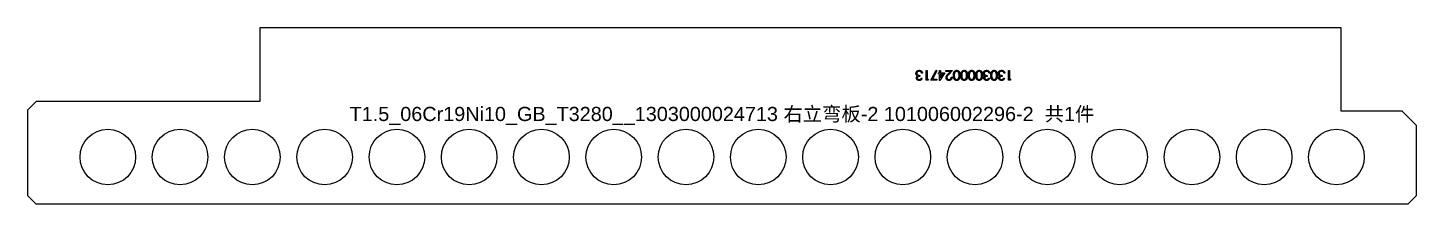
# Model space of a CAD drawing. Extents: x -16 to 22649, y -4599 to 814.
# Drawn here: x 342.6 to 842.1, y -977.1 to -913.5 of the extents above; entities that cross this region are included whole.
import ezdxf

# ---------------------------------------------------------------- set-up
doc = ezdxf.new("R2010")
doc.units = 0
doc.header["$MEASUREMENT"] = 0
doc.linetypes.add('CENTERX2', pattern=[20.32, 12.7, -2.54, 2.54, -2.54])
doc.layers.get('0').update_dxf_attribs({"linetype": 'CONTINUOUS'})
for name, color, linetype in [('1', 6, 'CENTERX2'), ('S1', 7, 'CONTINUOUS'), ('SLD-0', 7, 'CONTINUOUS')]:
    doc.layers.add(name, color=color, linetype=linetype)
doc.styles.get("Standard").update_dxf_attribs({"font": 'arial.ttf'})

# ---------------------------------------------------------------- blocks, each defined once
blk = doc.blocks.new('1303000024713_右立弯板-2_10100')
at = {"layer": '1', "color": 6, "linetype": 'CONTINUOUS', "flags": 128}
for points in [[(71.7, 26.22), (72.01, 26.22), (72.01, 26.22), (71.98, 26.12), (71.95, 26.02), (71.91, 25.93), (71.87, 25.84), (71.82, 25.76), (71.76, 25.69), (71.7, 25.62), (71.63, 25.56), (71.56, 25.5), (71.48, 25.46), (71.41, 25.42), (71.33, 25.38), (71.24, 25.36), (71.15, 25.34), (71.06, 25.33), (70.97, 25.32), (70.97, 25.32), (70.83, 25.33), (70.7, 25.36), (70.57, 25.4), (70.45, 25.45), (70.34, 25.52), (70.24, 25.6), (70.15, 25.69), (70.08, 25.79), (70.02, 25.9), (69.98, 26.01), (69.96, 26.12), (69.95, 26.23), (69.95, 26.23), (69.95, 26.34), (69.97, 26.45), (70, 26.55), (70.05, 26.64), (70.11, 26.73), (70.18, 26.81), (70.26, 26.88), (70.36, 26.95), (70.36, 26.95), (70.25, 27.01), (70.15, 27.08), (70.06, 27.16), (69.98, 27.25), (69.98, 27.25), (69.93, 27.32), (69.88, 27.4), (69.85, 27.47), (69.82, 27.55), (69.8, 27.63), (69.78, 27.71), (69.77, 27.79), (69.77, 27.87), (69.77, 27.87), (69.78, 28.02), (69.81, 28.16), (69.86, 28.3), (69.93, 28.44), (70.01, 28.57), (70.11, 28.68), (70.23, 28.78), (70.36, 28.86), (70.5, 28.92), (70.65, 28.97), (70.81, 28.99), (70.98, 29), (70.98, 29), (71.09, 29), (71.2, 28.99), (71.3, 28.97), (71.4, 28.94), (71.49, 28.9), (71.58, 28.86), (71.67, 28.8), (71.74, 28.74), (71.82, 28.67), (71.88, 28.6), (71.94, 28.51), (72, 28.42), (72.05, 28.32), (72.09, 28.21), (72.12, 28.1), (72.15, 27.97), (72.15, 27.97), (71.83, 27.97), (71.83, 27.97), (71.81, 28.05), (71.78, 28.13), (71.75, 28.2), (71.71, 28.26), (71.68, 28.32), (71.64, 28.37), (71.6, 28.42), (71.56, 28.46), (71.56, 28.46), (71.5, 28.5), (71.43, 28.54), (71.37, 28.57), (71.3, 28.6), (71.22, 28.62), (71.14, 28.63), (71.06, 28.64), (70.97, 28.64), (70.97, 28.64), (70.87, 28.64), (70.78, 28.63), (70.69, 28.61), (70.61, 28.59), (70.53, 28.56), (70.46, 28.52), (70.39, 28.48), (70.33, 28.42), (70.27, 28.37), (70.22, 28.31), (70.18, 28.25), (70.14, 28.18), (70.12, 28.12), (70.1, 28.05), (70.08, 27.98), (70.08, 27.9), (70.08, 27.9), (70.09, 27.81), (70.11, 27.71), (70.15, 27.62), (70.2, 27.53), (70.27, 27.45), (70.34, 27.38), (70.43, 27.32), (70.53, 27.27), (70.58, 27.25), (70.64, 27.23), (70.71, 27.22), (70.79, 27.2), (70.87, 27.19), (70.96, 27.18), (71.06, 27.17), (71.16, 27.16), (71.16, 27.16), (71.16, 26.81), (71.16, 26.81), (71.03, 26.8), (70.91, 26.78), (70.79, 26.76), (70.68, 26.72), (70.57, 26.68), (70.49, 26.63), (70.42, 26.57), (70.36, 26.51), (70.32, 26.45), (70.29, 26.38), (70.27, 26.31), (70.26, 26.23), (70.26, 26.23), (70.26, 26.18), (70.27, 26.12), (70.29, 26.07), (70.31, 26.02), (70.34, 25.98), (70.37, 25.93), (70.41, 25.89), (70.46, 25.85), (70.51, 25.81), (70.57, 25.78), (70.62, 25.75), (70.69, 25.72), (70.75, 25.71), (70.82, 25.69), (70.89, 25.69), (70.96, 25.68), (70.96, 25.68), (71.08, 25.69), (71.2, 25.71), (71.3, 25.75), (71.39, 25.81), (71.44, 25.84), (71.48, 25.88), (71.52, 25.92), (71.56, 25.97), (71.6, 26.03), (71.63, 26.09), (71.66, 26.15), (71.7, 26.22)], [(74.09, 25.41), (73.45, 25.41), (73.45, 25.41), (73.45, 28.91), (73.45, 28.91), (73.76, 28.91), (73.76, 28.91), (73.76, 25.77), (73.76, 25.77), (74.3, 25.77), (74.3, 25.77), (74.09, 25.41)], [(77.31, 25.41), (75.15, 25.41), (75.15, 25.41), (76.99, 29), (76.99, 29), (77.26, 28.85), (77.26, 28.85), (75.68, 25.77), (75.68, 25.77), (77.31, 25.77), (77.31, 25.77), (77.31, 25.41)], [(78.31, 25.32), (78.25, 25.32), (78.25, 25.32), (78.25, 27.75), (78.25, 27.75), (77.84, 27.75), (77.84, 27.75), (77.84, 28.11), (77.84, 28.11), (78.25, 28.11), (78.25, 28.11), (78.25, 28.91), (78.25, 28.91), (78.56, 28.91), (78.56, 28.91), (78.56, 28.11), (78.56, 28.11), (80.22, 28.11), (80.22, 28.11), (78.31, 25.32)], [(78.56, 27.75), (78.56, 26.23), (78.56, 26.23), (79.61, 27.75), (79.61, 27.75), (78.56, 27.75)], [(82.47, 26.49), (82.78, 26.49), (82.78, 26.49), (82.77, 26.37), (82.75, 26.25), (82.73, 26.13), (82.69, 26.03), (82.64, 25.92), (82.58, 25.83), (82.52, 25.74), (82.44, 25.65), (82.36, 25.58), (82.27, 25.51), (82.18, 25.45), (82.08, 25.41), (81.98, 25.37), (81.87, 25.34), (81.76, 25.33), (81.64, 25.32), (81.64, 25.32), (81.52, 25.33), (81.41, 25.34), (81.31, 25.37), (81.21, 25.4), (81.12, 25.45), (81.03, 25.5), (80.95, 25.56), (80.87, 25.63), (80.8, 25.71), (80.75, 25.8), (80.7, 25.88), (80.65, 25.97), (80.62, 26.06), (80.6, 26.16), (80.59, 26.26), (80.58, 26.36), (80.58, 26.36), (80.59, 26.51), (80.62, 26.65), (80.66, 26.79), (80.73, 26.92), (80.77, 26.99), (80.82, 27.06), (80.87, 27.14), (80.94, 27.22), (81.01, 27.31), (81.1, 27.41), (81.19, 27.51), (81.29, 27.62), (81.29, 27.62), (82.17, 28.56), (82.17, 28.56), (80.54, 28.56), (80.54, 28.56), (80.54, 28.91), (80.54, 28.91), (82.91, 28.91), (82.91, 28.91), (81.56, 27.47), (81.56, 27.47), (81.46, 27.36), (81.37, 27.27), (81.29, 27.18), (81.22, 27.09), (81.15, 27.02), (81.1, 26.95), (81.06, 26.89), (81.02, 26.83), (80.97, 26.72), (80.93, 26.62), (80.9, 26.51), (80.9, 26.39), (80.9, 26.39), (80.9, 26.32), (80.91, 26.25), (80.93, 26.19), (80.95, 26.12), (80.98, 26.06), (81.02, 26), (81.06, 25.95), (81.12, 25.89), (81.17, 25.84), (81.23, 25.8), (81.29, 25.77), (81.36, 25.74), (81.43, 25.71), (81.5, 25.7), (81.58, 25.69), (81.65, 25.68), (81.65, 25.68), (81.74, 25.69), (81.82, 25.7), (81.89, 25.71), (81.96, 25.74), (82.03, 25.77), (82.09, 25.8), (82.16, 25.85), (82.21, 25.9), (82.27, 25.95), (82.31, 26.01), (82.35, 26.08), (82.39, 26.15), (82.42, 26.23), (82.44, 26.31), (82.46, 26.4), (82.47, 26.49)], [(85.61, 27.17), (85.6, 27), (85.6, 26.84), (85.59, 26.69), (85.57, 26.55), (85.55, 26.42), (85.52, 26.3), (85.49, 26.19), (85.46, 26.09), (85.42, 26), (85.38, 25.92), (85.33, 25.84), (85.28, 25.76), (85.23, 25.69), (85.17, 25.63), (85.11, 25.57), (85.04, 25.52), (84.97, 25.47), (84.9, 25.43), (84.83, 25.4), (84.75, 25.37), (84.68, 25.35), (84.6, 25.34), (84.52, 25.33), (84.44, 25.32), (84.44, 25.32), (84.35, 25.33), (84.27, 25.34), (84.19, 25.35), (84.11, 25.37), (84.04, 25.4), (83.96, 25.43), (83.89, 25.47), (83.82, 25.52), (83.76, 25.57), (83.69, 25.63), (83.63, 25.7), (83.58, 25.77), (83.52, 25.84), (83.48, 25.93), (83.43, 26.01), (83.39, 26.11), (83.35, 26.21), (83.32, 26.32), (83.29, 26.44), (83.27, 26.57), (83.25, 26.71), (83.24, 26.85), (83.23, 27), (83.23, 27.17), (83.23, 27.17), (83.23, 27.33), (83.24, 27.48), (83.25, 27.62), (83.27, 27.76), (83.29, 27.88), (83.32, 28), (83.35, 28.11), (83.39, 28.22), (83.43, 28.31), (83.47, 28.4), (83.52, 28.48), (83.57, 28.56), (83.63, 28.63), (83.69, 28.69), (83.75, 28.75), (83.82, 28.81), (83.89, 28.85), (83.96, 28.89), (84.04, 28.93), (84.11, 28.95), (84.19, 28.98), (84.27, 28.99), (84.35, 29), (84.44, 29), (84.44, 29), (84.52, 29), (84.6, 28.99), (84.68, 28.98), (84.75, 28.96), (84.83, 28.93), (84.9, 28.9), (84.97, 28.86), (85.04, 28.81), (85.1, 28.76), (85.17, 28.7), (85.22, 28.64), (85.28, 28.57), (85.33, 28.5), (85.37, 28.42), (85.42, 28.33), (85.46, 28.24), (85.49, 28.14), (85.52, 28.03), (85.55, 27.91), (85.57, 27.78), (85.59, 27.64), (85.6, 27.49), (85.6, 27.33), (85.61, 27.17)], [(85.29, 27.16), (85.29, 27.3), (85.29, 27.44), (85.28, 27.56), (85.27, 27.67), (85.25, 27.78), (85.23, 27.88), (85.21, 27.96), (85.19, 28.04), (85.16, 28.11), (85.13, 28.18), (85.09, 28.24), (85.05, 28.3), (85.01, 28.36), (84.97, 28.41), (84.92, 28.45), (84.87, 28.49), (84.76, 28.56), (84.65, 28.61), (84.54, 28.64), (84.43, 28.64), (84.43, 28.64), (84.31, 28.64), (84.2, 28.61), (84.09, 28.56), (83.99, 28.49), (83.94, 28.45), (83.89, 28.41), (83.85, 28.36), (83.81, 28.31), (83.77, 28.25), (83.73, 28.18), (83.7, 28.12), (83.68, 28.04), (83.68, 28.04), (83.64, 27.95), (83.62, 27.85), (83.59, 27.75), (83.58, 27.64), (83.56, 27.53), (83.55, 27.41), (83.54, 27.29), (83.54, 27.16), (83.54, 27.16), (83.54, 27.04), (83.55, 26.92), (83.56, 26.8), (83.57, 26.69), (83.59, 26.59), (83.61, 26.49), (83.63, 26.4), (83.66, 26.32), (83.69, 26.24), (83.73, 26.16), (83.76, 26.1), (83.8, 26.03), (83.84, 25.97), (83.89, 25.92), (83.94, 25.88), (83.99, 25.84), (84.09, 25.77), (84.2, 25.72), (84.31, 25.69), (84.43, 25.68), (84.43, 25.68), (84.54, 25.69), (84.65, 25.72), (84.76, 25.77), (84.87, 25.84), (84.92, 25.88), (84.97, 25.92), (85.01, 25.97), (85.05, 26.02), (85.09, 26.08), (85.12, 26.15), (85.16, 26.21), (85.18, 26.29), (85.21, 26.36), (85.23, 26.45), (85.25, 26.55), (85.27, 26.65), (85.28, 26.77), (85.29, 26.89), (85.29, 27.02), (85.29, 27.16)], [(88.3, 27.17), (88.3, 27), (88.29, 26.84), (88.28, 26.69), (88.26, 26.55), (88.24, 26.42), (88.22, 26.3), (88.19, 26.19), (88.15, 26.09), (88.11, 26), (88.07, 25.92), (88.02, 25.84), (87.97, 25.76), (87.92, 25.69), (87.86, 25.63), (87.8, 25.57), (87.73, 25.52), (87.66, 25.47), (87.59, 25.43), (87.52, 25.4), (87.45, 25.37), (87.37, 25.35), (87.29, 25.34), (87.21, 25.33), (87.13, 25.32), (87.13, 25.32), (87.05, 25.33), (86.96, 25.34), (86.88, 25.35), (86.81, 25.37), (86.73, 25.4), (86.66, 25.43), (86.58, 25.47), (86.52, 25.52), (86.45, 25.57), (86.39, 25.63), (86.33, 25.7), (86.27, 25.77), (86.22, 25.84), (86.17, 25.93), (86.12, 26.01), (86.08, 26.11), (86.04, 26.21), (86.01, 26.32), (85.98, 26.44), (85.96, 26.57), (85.94, 26.71), (85.93, 26.85), (85.92, 27), (85.92, 27.17), (85.92, 27.17), (85.92, 27.33), (85.93, 27.48), (85.94, 27.62), (85.96, 27.76), (85.98, 27.88), (86.01, 28), (86.04, 28.11), (86.08, 28.22), (86.12, 28.31), (86.17, 28.4), (86.21, 28.48), (86.27, 28.56), (86.32, 28.63), (86.38, 28.69), (86.45, 28.75), (86.51, 28.81), (86.58, 28.85), (86.66, 28.89), (86.73, 28.93), (86.81, 28.95), (86.88, 28.98), (86.96, 28.99), (87.05, 29), (87.13, 29), (87.13, 29), (87.21, 29), (87.29, 28.99), (87.37, 28.98), (87.45, 28.96), (87.52, 28.93), (87.59, 28.9), (87.66, 28.86), (87.73, 28.81), (87.8, 28.76), (87.86, 28.7), (87.92, 28.64), (87.97, 28.57), (88.02, 28.5), (88.07, 28.42), (88.11, 28.33), (88.15, 28.24), (88.18, 28.14), (88.22, 28.03), (88.24, 27.91), (88.26, 27.78), (88.28, 27.64), (88.29, 27.49), (88.3, 27.33), (88.3, 27.17)], [(87.99, 27.16), (87.98, 27.3), (87.98, 27.44), (87.97, 27.56), (87.96, 27.67), (87.94, 27.78), (87.92, 27.88), (87.9, 27.96), (87.88, 28.04), (87.85, 28.11), (87.82, 28.18), (87.78, 28.24), (87.75, 28.3), (87.7, 28.36), (87.66, 28.41), (87.61, 28.45), (87.56, 28.49), (87.46, 28.56), (87.35, 28.61), (87.23, 28.64), (87.12, 28.64), (87.12, 28.64), (87, 28.64), (86.89, 28.61), (86.78, 28.56), (86.68, 28.49), (86.63, 28.45), (86.58, 28.41), (86.54, 28.36), (86.5, 28.31), (86.46, 28.25), (86.43, 28.18), (86.4, 28.12), (86.37, 28.04), (86.37, 28.04), (86.34, 27.95), (86.31, 27.85), (86.29, 27.75), (86.27, 27.64), (86.25, 27.53), (86.24, 27.41), (86.24, 27.29), (86.24, 27.16), (86.24, 27.16), (86.24, 27.04), (86.24, 26.92), (86.25, 26.8), (86.26, 26.69), (86.28, 26.59), (86.3, 26.49), (86.33, 26.4), (86.35, 26.32), (86.38, 26.24), (86.42, 26.16), (86.45, 26.1), (86.49, 26.03), (86.54, 25.97), (86.58, 25.92), (86.63, 25.88), (86.68, 25.84), (86.78, 25.77), (86.89, 25.72), (87, 25.69), (87.12, 25.68), (87.12, 25.68), (87.23, 25.69), (87.35, 25.72), (87.46, 25.77), (87.56, 25.84), (87.61, 25.88), (87.66, 25.92), (87.7, 25.97), (87.74, 26.02), (87.78, 26.08), (87.82, 26.15), (87.85, 26.21), (87.88, 26.29), (87.9, 26.36), (87.92, 26.45), (87.94, 26.55), (87.96, 26.65), (87.97, 26.77), (87.98, 26.89), (87.98, 27.02), (87.99, 27.16)], [(90.99, 27.17), (90.99, 27), (90.98, 26.84), (90.97, 26.69), (90.95, 26.55), (90.93, 26.42), (90.91, 26.3), (90.88, 26.19), (90.84, 26.09), (90.81, 26), (90.76, 25.92), (90.72, 25.84), (90.66, 25.76), (90.61, 25.69), (90.55, 25.63), (90.49, 25.57), (90.43, 25.52), (90.36, 25.47), (90.29, 25.43), (90.21, 25.4), (90.14, 25.37), (90.06, 25.35), (89.98, 25.34), (89.9, 25.33), (89.82, 25.32), (89.82, 25.32), (89.74, 25.33), (89.66, 25.34), (89.58, 25.35), (89.5, 25.37), (89.42, 25.4), (89.35, 25.43), (89.28, 25.47), (89.21, 25.52), (89.14, 25.57), (89.08, 25.63), (89.02, 25.7), (88.96, 25.77), (88.91, 25.84), (88.86, 25.93), (88.82, 26.01), (88.77, 26.11), (88.74, 26.21), (88.7, 26.32), (88.68, 26.44), (88.65, 26.57), (88.64, 26.71), (88.62, 26.85), (88.62, 27), (88.61, 27.17), (88.61, 27.17), (88.62, 27.33), (88.62, 27.48), (88.64, 27.62), (88.65, 27.76), (88.68, 27.88), (88.7, 28), (88.73, 28.11), (88.77, 28.22), (88.81, 28.31), (88.86, 28.4), (88.91, 28.48), (88.96, 28.56), (89.01, 28.63), (89.07, 28.69), (89.14, 28.75), (89.21, 28.81), (89.28, 28.85), (89.35, 28.89), (89.42, 28.93), (89.5, 28.95), (89.58, 28.98), (89.66, 28.99), (89.74, 29), (89.82, 29), (89.82, 29), (89.9, 29), (89.98, 28.99), (90.06, 28.98), (90.14, 28.96), (90.21, 28.93), (90.28, 28.9), (90.35, 28.86), (90.42, 28.81), (90.49, 28.76), (90.55, 28.7), (90.61, 28.64), (90.66, 28.57), (90.71, 28.5), (90.76, 28.42), (90.8, 28.33), (90.84, 28.24), (90.88, 28.14), (90.91, 28.03), (90.93, 27.91), (90.95, 27.78), (90.97, 27.64), (90.98, 27.49), (90.99, 27.33), (90.99, 27.17)], [(90.68, 27.16), (90.68, 27.3), (90.67, 27.44), (90.66, 27.56), (90.65, 27.67), (90.64, 27.78), (90.62, 27.88), (90.6, 27.96), (90.57, 28.04), (90.54, 28.11), (90.51, 28.18), (90.48, 28.24), (90.44, 28.3), (90.4, 28.36), (90.35, 28.41), (90.3, 28.45), (90.25, 28.49), (90.15, 28.56), (90.04, 28.61), (89.93, 28.64), (89.81, 28.64), (89.81, 28.64), (89.7, 28.64), (89.58, 28.61), (89.48, 28.56), (89.37, 28.49), (89.32, 28.45), (89.27, 28.41), (89.23, 28.36), (89.19, 28.31), (89.15, 28.25), (89.12, 28.18), (89.09, 28.12), (89.06, 28.04), (89.06, 28.04), (89.03, 27.95), (89, 27.85), (88.98, 27.75), (88.96, 27.64), (88.95, 27.53), (88.94, 27.41), (88.93, 27.29), (88.93, 27.16), (88.93, 27.16), (88.93, 27.04), (88.93, 26.92), (88.94, 26.8), (88.96, 26.69), (88.97, 26.59), (88.99, 26.49), (89.02, 26.4), (89.05, 26.32), (89.08, 26.24), (89.11, 26.16), (89.15, 26.1), (89.19, 26.03), (89.23, 25.97), (89.27, 25.92), (89.32, 25.88), (89.37, 25.84), (89.48, 25.77), (89.59, 25.72), (89.7, 25.69), (89.81, 25.68), (89.81, 25.68), (89.93, 25.69), (90.04, 25.72), (90.15, 25.77), (90.25, 25.84), (90.3, 25.88), (90.35, 25.92), (90.4, 25.97), (90.44, 26.02), (90.47, 26.08), (90.51, 26.15), (90.54, 26.21), (90.57, 26.29), (90.59, 26.36), (90.62, 26.45), (90.64, 26.55), (90.65, 26.65), (90.66, 26.77), (90.67, 26.89), (90.68, 27.02), (90.68, 27.16)], [(93.68, 27.17), (93.68, 27), (93.67, 26.84), (93.66, 26.69), (93.65, 26.55), (93.63, 26.42), (93.6, 26.3), (93.57, 26.19), (93.54, 26.09), (93.5, 26), (93.45, 25.92), (93.41, 25.84), (93.36, 25.76), (93.3, 25.69), (93.25, 25.63), (93.18, 25.57), (93.12, 25.52), (93.05, 25.47), (92.98, 25.43), (92.91, 25.4), (92.83, 25.37), (92.75, 25.35), (92.68, 25.34), (92.6, 25.33), (92.51, 25.32), (92.51, 25.32), (92.43, 25.33), (92.35, 25.34), (92.27, 25.35), (92.19, 25.37), (92.12, 25.4), (92.04, 25.43), (91.97, 25.47), (91.9, 25.52), (91.83, 25.57), (91.77, 25.63), (91.71, 25.7), (91.65, 25.77), (91.6, 25.84), (91.55, 25.93), (91.51, 26.01), (91.47, 26.11), (91.43, 26.21), (91.4, 26.32), (91.37, 26.44), (91.35, 26.57), (91.33, 26.71), (91.32, 26.85), (91.31, 27), (91.31, 27.17), (91.31, 27.17), (91.31, 27.33), (91.32, 27.48), (91.33, 27.62), (91.34, 27.76), (91.37, 27.88), (91.39, 28), (91.43, 28.11), (91.46, 28.22), (91.5, 28.31), (91.55, 28.4), (91.6, 28.48), (91.65, 28.56), (91.71, 28.63), (91.77, 28.69), (91.83, 28.75), (91.9, 28.81), (91.97, 28.85), (92.04, 28.89), (92.11, 28.93), (92.19, 28.95), (92.27, 28.98), (92.35, 28.99), (92.43, 29), (92.51, 29), (92.51, 29), (92.6, 29), (92.68, 28.99), (92.75, 28.98), (92.83, 28.96), (92.9, 28.93), (92.98, 28.9), (93.05, 28.86), (93.12, 28.81), (93.18, 28.76), (93.24, 28.7), (93.3, 28.64), (93.35, 28.57), (93.4, 28.5), (93.45, 28.42), (93.49, 28.33), (93.53, 28.24), (93.57, 28.14), (93.6, 28.03), (93.62, 27.91), (93.65, 27.78), (93.66, 27.64), (93.67, 27.49), (93.68, 27.33), (93.68, 27.17)], [(93.37, 27.16), (93.37, 27.3), (93.36, 27.44), (93.35, 27.56), (93.34, 27.67), (93.33, 27.78), (93.31, 27.88), (93.29, 27.96), (93.26, 28.04), (93.23, 28.11), (93.2, 28.18), (93.17, 28.24), (93.13, 28.3), (93.09, 28.36), (93.04, 28.41), (93, 28.45), (92.95, 28.49), (92.84, 28.56), (92.73, 28.61), (92.62, 28.64), (92.5, 28.64), (92.5, 28.64), (92.39, 28.64), (92.28, 28.61), (92.17, 28.56), (92.06, 28.49), (92.01, 28.45), (91.97, 28.41), (91.92, 28.36), (91.88, 28.31), (91.85, 28.25), (91.81, 28.18), (91.78, 28.12), (91.75, 28.04), (91.75, 28.04), (91.72, 27.95), (91.69, 27.85), (91.67, 27.75), (91.65, 27.64), (91.64, 27.53), (91.63, 27.41), (91.62, 27.29), (91.62, 27.16), (91.62, 27.16), (91.62, 27.04), (91.63, 26.92), (91.64, 26.8), (91.65, 26.69), (91.67, 26.59), (91.69, 26.49), (91.71, 26.4), (91.74, 26.32), (91.77, 26.24), (91.8, 26.16), (91.84, 26.1), (91.88, 26.03), (91.92, 25.97), (91.97, 25.92), (92.01, 25.88), (92.06, 25.84), (92.17, 25.77), (92.28, 25.72), (92.39, 25.69), (92.5, 25.68), (92.5, 25.68), (92.62, 25.69), (92.73, 25.72), (92.84, 25.77), (92.95, 25.84), (93, 25.88), (93.04, 25.92), (93.09, 25.97), (93.13, 26.02), (93.17, 26.08), (93.2, 26.15), (93.23, 26.21), (93.26, 26.29), (93.29, 26.36), (93.31, 26.45), (93.33, 26.55), (93.34, 26.65), (93.35, 26.77), (93.36, 26.89), (93.37, 27.02), (93.37, 27.16)], [(95.93, 26.22), (96.24, 26.22), (96.24, 26.22), (96.21, 26.12), (96.18, 26.02), (96.14, 25.93), (96.1, 25.84), (96.05, 25.76), (95.99, 25.69), (95.93, 25.62), (95.86, 25.56), (95.79, 25.5), (95.72, 25.46), (95.64, 25.42), (95.56, 25.38), (95.47, 25.36), (95.38, 25.34), (95.29, 25.33), (95.2, 25.32), (95.2, 25.32), (95.06, 25.33), (94.93, 25.36), (94.8, 25.4), (94.68, 25.45), (94.57, 25.52), (94.47, 25.6), (94.38, 25.69), (94.31, 25.79), (94.25, 25.9), (94.21, 26.01), (94.19, 26.12), (94.18, 26.23), (94.18, 26.23), (94.18, 26.34), (94.2, 26.45), (94.23, 26.55), (94.28, 26.64), (94.34, 26.73), (94.41, 26.81), (94.49, 26.88), (94.59, 26.95), (94.59, 26.95), (94.48, 27.01), (94.38, 27.08), (94.29, 27.16), (94.21, 27.25), (94.21, 27.25), (94.16, 27.32), (94.12, 27.4), (94.08, 27.47), (94.05, 27.55), (94.03, 27.63), (94.01, 27.71), (94, 27.79), (94, 27.87), (94, 27.87), (94.01, 28.02), (94.04, 28.16), (94.09, 28.3), (94.16, 28.44), (94.24, 28.57), (94.35, 28.68), (94.46, 28.78), (94.59, 28.86), (94.73, 28.92), (94.88, 28.97), (95.04, 28.99), (95.21, 29), (95.21, 29), (95.32, 29), (95.43, 28.99), (95.53, 28.97), (95.63, 28.94), (95.72, 28.9), (95.81, 28.86), (95.9, 28.8), (95.98, 28.74), (96.05, 28.67), (96.12, 28.6), (96.18, 28.51), (96.23, 28.42), (96.28, 28.32), (96.32, 28.21), (96.35, 28.1), (96.38, 27.97), (96.38, 27.97), (96.06, 27.97), (96.06, 27.97), (96.04, 28.05), (96.01, 28.13), (95.98, 28.2), (95.95, 28.26), (95.91, 28.32), (95.87, 28.37), (95.83, 28.42), (95.79, 28.46), (95.79, 28.46), (95.73, 28.5), (95.67, 28.54), (95.6, 28.57), (95.53, 28.6), (95.45, 28.62), (95.37, 28.63), (95.29, 28.64), (95.2, 28.64), (95.2, 28.64), (95.11, 28.64), (95.01, 28.63), (94.92, 28.61), (94.84, 28.59), (94.76, 28.56), (94.69, 28.52), (94.62, 28.48), (94.56, 28.42), (94.5, 28.37), (94.45, 28.31), (94.41, 28.25), (94.37, 28.18), (94.35, 28.12), (94.33, 28.05), (94.32, 27.98), (94.31, 27.9), (94.31, 27.9), (94.32, 27.81), (94.34, 27.71), (94.38, 27.62), (94.43, 27.53), (94.5, 27.45), (94.57, 27.38), (94.66, 27.32), (94.76, 27.27), (94.81, 27.25), (94.87, 27.23), (94.94, 27.22), (95.02, 27.2), (95.1, 27.19), (95.19, 27.18), (95.29, 27.17), (95.39, 27.16), (95.39, 27.16), (95.39, 26.81), (95.39, 26.81), (95.26, 26.8), (95.14, 26.78), (95.02, 26.76), (94.91, 26.72), (94.8, 26.68), (94.72, 26.63), (94.65, 26.57), (94.59, 26.51), (94.55, 26.45), (94.52, 26.38), (94.5, 26.31), (94.49, 26.23), (94.49, 26.23), (94.49, 26.18), (94.5, 26.12), (94.52, 26.07), (94.54, 26.02), (94.57, 25.98), (94.6, 25.93), (94.64, 25.89), (94.69, 25.85), (94.74, 25.81), (94.8, 25.78), (94.86, 25.75), (94.92, 25.72), (94.98, 25.71), (95.05, 25.69), (95.12, 25.69), (95.2, 25.68), (95.2, 25.68), (95.31, 25.69), (95.43, 25.71), (95.53, 25.75), (95.62, 25.81), (95.67, 25.84), (95.71, 25.88), (95.75, 25.92), (95.79, 25.97), (95.83, 26.03), (95.86, 26.09), (95.9, 26.15), (95.93, 26.22)], [(99.07, 27.17), (99.07, 27), (99.06, 26.84), (99.05, 26.69), (99.03, 26.55), (99.01, 26.42), (98.99, 26.3), (98.95, 26.19), (98.92, 26.09), (98.88, 26), (98.84, 25.92), (98.79, 25.84), (98.74, 25.76), (98.69, 25.69), (98.63, 25.63), (98.57, 25.57), (98.5, 25.52), (98.43, 25.47), (98.36, 25.43), (98.29, 25.4), (98.22, 25.37), (98.14, 25.35), (98.06, 25.34), (97.98, 25.33), (97.9, 25.32), (97.9, 25.32), (97.81, 25.33), (97.73, 25.34), (97.65, 25.35), (97.58, 25.37), (97.5, 25.4), (97.43, 25.43), (97.35, 25.47), (97.28, 25.52), (97.22, 25.57), (97.15, 25.63), (97.09, 25.7), (97.04, 25.77), (96.99, 25.84), (96.94, 25.93), (96.89, 26.01), (96.85, 26.11), (96.81, 26.21), (96.78, 26.32), (96.75, 26.44), (96.73, 26.57), (96.71, 26.71), (96.7, 26.85), (96.69, 27), (96.69, 27.17), (96.69, 27.17), (96.69, 27.33), (96.7, 27.48), (96.71, 27.62), (96.73, 27.76), (96.75, 27.88), (96.78, 28), (96.81, 28.11), (96.85, 28.22), (96.89, 28.31), (96.93, 28.4), (96.98, 28.48), (97.04, 28.56), (97.09, 28.63), (97.15, 28.69), (97.22, 28.75), (97.28, 28.81), (97.35, 28.85), (97.43, 28.89), (97.5, 28.93), (97.58, 28.95), (97.65, 28.98), (97.73, 28.99), (97.81, 29), (97.9, 29), (97.9, 29), (97.98, 29), (98.06, 28.99), (98.14, 28.98), (98.22, 28.96), (98.29, 28.93), (98.36, 28.9), (98.43, 28.86), (98.5, 28.81), (98.57, 28.76), (98.63, 28.7), (98.68, 28.64), (98.74, 28.57), (98.79, 28.5), (98.84, 28.42), (98.88, 28.33), (98.92, 28.24), (98.95, 28.14), (98.98, 28.03), (99.01, 27.91), (99.03, 27.78), (99.05, 27.64), (99.06, 27.49), (99.07, 27.33), (99.07, 27.17)], [(98.75, 27.16), (98.75, 27.3), (98.75, 27.44), (98.74, 27.56), (98.73, 27.67), (98.71, 27.78), (98.69, 27.88), (98.67, 27.96), (98.65, 28.04), (98.62, 28.11), (98.59, 28.18), (98.55, 28.24), (98.51, 28.3), (98.47, 28.36), (98.43, 28.41), (98.38, 28.45), (98.33, 28.49), (98.22, 28.56), (98.11, 28.61), (98, 28.64), (97.89, 28.64), (97.89, 28.64), (97.77, 28.64), (97.66, 28.61), (97.55, 28.56), (97.45, 28.49), (97.4, 28.45), (97.35, 28.41), (97.31, 28.36), (97.27, 28.31), (97.23, 28.25), (97.2, 28.18), (97.16, 28.12), (97.14, 28.04), (97.14, 28.04), (97.11, 27.95), (97.08, 27.85), (97.06, 27.75), (97.04, 27.64), (97.02, 27.53), (97.01, 27.41), (97.01, 27.29), (97, 27.16), (97, 27.16), (97.01, 27.04), (97.01, 26.92), (97.02, 26.8), (97.03, 26.69), (97.05, 26.59), (97.07, 26.49), (97.09, 26.4), (97.12, 26.32), (97.15, 26.24), (97.19, 26.16), (97.22, 26.1), (97.26, 26.03), (97.3, 25.97), (97.35, 25.92), (97.4, 25.88), (97.45, 25.84), (97.55, 25.77), (97.66, 25.72), (97.77, 25.69), (97.89, 25.68), (97.89, 25.68), (98, 25.69), (98.12, 25.72), (98.23, 25.77), (98.33, 25.84), (98.38, 25.88), (98.43, 25.92), (98.47, 25.97), (98.51, 26.02), (98.55, 26.08), (98.59, 26.15), (98.62, 26.21), (98.65, 26.29), (98.67, 26.36), (98.69, 26.45), (98.71, 26.55), (98.73, 26.65), (98.74, 26.77), (98.75, 26.89), (98.75, 27.02), (98.75, 27.16)], [(101.31, 26.22), (101.63, 26.22), (101.63, 26.22), (101.6, 26.12), (101.57, 26.02), (101.53, 25.93), (101.48, 25.84), (101.43, 25.76), (101.38, 25.69), (101.31, 25.62), (101.25, 25.56), (101.18, 25.5), (101.1, 25.46), (101.02, 25.42), (100.94, 25.38), (100.86, 25.36), (100.77, 25.34), (100.68, 25.33), (100.58, 25.32), (100.58, 25.32), (100.45, 25.33), (100.32, 25.36), (100.19, 25.4), (100.07, 25.45), (99.95, 25.52), (99.85, 25.6), (99.77, 25.69), (99.69, 25.79), (99.64, 25.9), (99.6, 26.01), (99.57, 26.12), (99.56, 26.23), (99.56, 26.23), (99.57, 26.34), (99.59, 26.45), (99.62, 26.55), (99.66, 26.64), (99.72, 26.73), (99.79, 26.81), (99.87, 26.88), (99.97, 26.95), (99.97, 26.95), (99.86, 27.01), (99.76, 27.08), (99.67, 27.16), (99.59, 27.25), (99.59, 27.25), (99.54, 27.32), (99.5, 27.4), (99.46, 27.47), (99.43, 27.55), (99.41, 27.63), (99.4, 27.71), (99.39, 27.79), (99.38, 27.87), (99.38, 27.87), (99.39, 28.02), (99.42, 28.16), (99.47, 28.3), (99.54, 28.44), (99.63, 28.57), (99.73, 28.68), (99.85, 28.78), (99.98, 28.86), (100.12, 28.92), (100.27, 28.97), (100.43, 28.99), (100.59, 29), (100.59, 29), (100.71, 29), (100.81, 28.99), (100.92, 28.97), (101.01, 28.94), (101.11, 28.9), (101.2, 28.86), (101.28, 28.8), (101.36, 28.74), (101.43, 28.67), (101.5, 28.6), (101.56, 28.51), (101.61, 28.42), (101.66, 28.32), (101.7, 28.21), (101.73, 28.1), (101.76, 27.97), (101.76, 27.97), (101.45, 27.97), (101.45, 27.97), (101.42, 28.05), (101.39, 28.13), (101.36, 28.2), (101.33, 28.26), (101.3, 28.32), (101.26, 28.37), (101.22, 28.42), (101.17, 28.46), (101.17, 28.46), (101.11, 28.5), (101.05, 28.54), (100.98, 28.57), (100.91, 28.6), (100.84, 28.62), (100.76, 28.63), (100.67, 28.64), (100.59, 28.64), (100.59, 28.64), (100.49, 28.64), (100.4, 28.63), (100.31, 28.61), (100.22, 28.59), (100.15, 28.56), (100.07, 28.52), (100.01, 28.48), (99.94, 28.42), (99.88, 28.37), (99.83, 28.31), (99.79, 28.25), (99.76, 28.18), (99.73, 28.12), (99.71, 28.05), (99.7, 27.98), (99.7, 27.9), (99.7, 27.9), (99.7, 27.81), (99.73, 27.71), (99.76, 27.62), (99.82, 27.53), (99.88, 27.45), (99.96, 27.38), (100.05, 27.32), (100.14, 27.27), (100.2, 27.25), (100.26, 27.23), (100.33, 27.22), (100.4, 27.2), (100.48, 27.19), (100.57, 27.18), (100.67, 27.17), (100.77, 27.16), (100.77, 27.16), (100.77, 26.81), (100.77, 26.81), (100.64, 26.8), (100.52, 26.78), (100.4, 26.76), (100.29, 26.72), (100.19, 26.68), (100.1, 26.63), (100.03, 26.57), (99.98, 26.51), (99.93, 26.45), (99.9, 26.38), (99.88, 26.31), (99.88, 26.23), (99.88, 26.23), (99.88, 26.18), (99.89, 26.12), (99.9, 26.07), (99.93, 26.02), (99.95, 25.98), (99.99, 25.93), (100.03, 25.89), (100.08, 25.85), (100.13, 25.81), (100.18, 25.78), (100.24, 25.75), (100.3, 25.72), (100.37, 25.71), (100.43, 25.69), (100.51, 25.69), (100.58, 25.68), (100.58, 25.68), (100.7, 25.69), (100.81, 25.71), (100.91, 25.75), (101.01, 25.81), (101.05, 25.84), (101.09, 25.88), (101.13, 25.92), (101.17, 25.97), (101.21, 26.03), (101.25, 26.09), (101.28, 26.15), (101.31, 26.22)], [(103.71, 25.41), (103.06, 25.41), (103.06, 25.41), (103.06, 28.91), (103.06, 28.91), (103.38, 28.91), (103.38, 28.91), (103.38, 25.77), (103.38, 25.77), (103.91, 25.77), (103.91, 25.77), (103.71, 25.41)]]:
    blk.add_lwpolyline(points, dxfattribs=at)
at = {"layer": 'SLD-0', "linetype": 'CONTINUOUS'}
for p, q in [((-166.25, 44.33), (-166.25, 17.75)), ((222.75, 44.33), (-166.25, 44.33)), ((222.75, 14.25), (222.75, 44.33)), ((-246.75, 17.75), (-249.75, 14.75)), ((-166.25, 17.75), (-246.75, 17.75)), ((-249.75, -16.25), (-249.75, 14.75)), ((244.75, 14.25), (222.75, 14.25)), ((249.75, 9.25), (244.75, 14.25)), ((249.75, 9.25), (249.75, -16.25)), ((-249.75, -16.25), (-246.75, -19.25)), ((246.75, -19.25), (-246.75, -19.25)), ((246.75, -19.25), (249.75, -16.25))]:
    blk.add_line(p, q, dxfattribs=at)
for centre in [(-220.95, -2.25), (-194.95, -2.25), (-168.95, -2.25), (-142.95, -2.25), (-116.95, -2.25), (-90.95, -2.25), (-64.95, -2.25), (-38.95, -2.25), (-12.95, -2.25), (13.05, -2.25), (39.05, -2.25), (65.05, -2.25), (91.05, -2.25), (117.05, -2.25), (143.05, -2.25), (169.05, -2.25), (195.05, -2.25), (221.05, -2.25)]:
    blk.add_circle(centre, 10, dxfattribs=at)
at = {"layer": 'S1', "color": 3, "insert": (0, 12.54), "char_height": 5.1, "attachment_point": 5}
blk.add_mtext('T1.5_06Cr19Ni10_GB_T3280__1303000024713 {\\fSimSun|b0|i0|c134|p2;右立弯板}-2 101006002296-2  {\\fSimSun|b0|i0|c134|p2;共}1{\\fSimSun|b0|i0|c134|p2;件}', dxfattribs=at)

msp = doc.modelspace()

# ---------------------------------------------------------------- block references
msp.add_blockref('1303000024713_右立弯板-2_10100', (592.33461, -957.81511))

doc.saveas('drawing.dxf')
